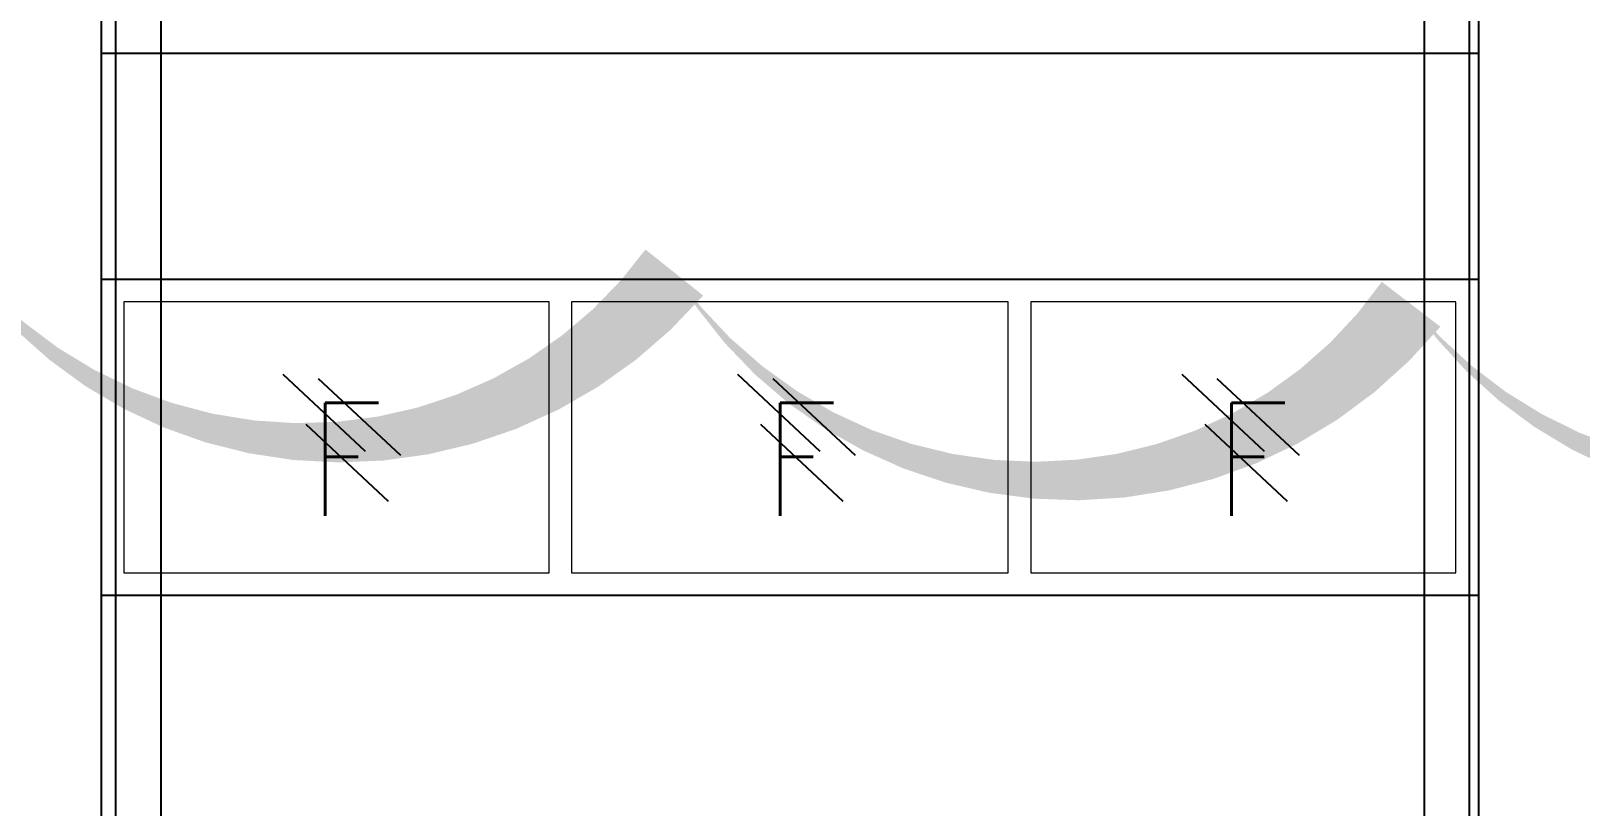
# Model space of a CAD drawing. Header units: inches. Extents: x 102027 to 175311, y -32523 to 10797.
# Drawn here: x 130207 to 133638, y -761 to 955 of the extents above; entities that cross this region are included whole.
import ezdxf

# ---------------------------------------------------------------- set-up
doc = ezdxf.new("R2010")
doc.units = ezdxf.units.IN
doc.header["$MEASUREMENT"] = 0
doc.layers.add('M-CLOUD', color=2, linetype='Continuous')
doc.layers.add('M-X-BKGD', color=8, linetype='Continuous')
doc.styles.add('SIMPLEX', font='simplex.shx')

msp = doc.modelspace()

# ---------------------------------------------------------------- linework, layer by layer
at = {"layer": 'M-CLOUD'}
msp.add_lwpolyline([(125097.3, 485.5, 0, 163.4, 0.520567), (126731.7, 498.2, 0, 163.4, 0.520567), (128366.1, 511, 0, 163.4, 0.520567), (130000.4, 521, 0, 163.4, 0.520567), (131631.7, 420.3, 0, 163.4, 0.520567), (133263.5, 350, 0, 163.4, 0.520567), (134897.3, 393.6, 0, 163.4, 0.520567), (136435.6, 740.1, 0, 163.4, 0.520567), (137169.7, 2015.9, 0, 163.4, 0.520567), (136247.9, 3075.8, 0, 163.4, 0.520567), (134651.6, 3255.5, 0, 163.4, 0.520567), (133017.2, 3249.1, 0, 163.4, 0.520567), (131382.8, 3237.9, 0, 163.4, 0.520567), (129748.4, 3226.6, 0, 163.4, 0.520567), (128114.1, 3215.3, 0, 163.4, 0.520567), (126479.7, 3204, 0, 163.4, 0.520567)], format="xyseb", dxfattribs=at)
at = {"layer": 'M-X-BKGD', "color": 8}
for p, q in [((130362.6, 3455.2), (130362.6, -6346.1)), ((133412.6, 3455.2), (133412.6, -6394.8)), ((130394.1, 2935.4), (130394.1, -6394.8)), ((130494.1, 2935.4), (130494.1, -6394.8)), ((133292.1, 2935.4), (133292.1, -6394.8)), ((133392.1, 2935.4), (133392.1, -6394.8)), ((133412.6, 905.2), (130362.6, 905.2)), ((133412.6, 405.2), (130362.6, 405.2)), ((133412.6, 405.2), (130362.6, 405.2)), ((130764.9, 195), (130947.2, 24.8)), ((130842.6, 186), (131024.9, 15.8)), ((131772, 195), (131954.3, 24.8)), ((131849.7, 186), (132032, 15.8)), ((132755.8, 195), (132938.1, 24.8)), ((132833.5, 186), (133015.8, 15.8)), ((130815.7, 84.5), (130998, -85.7)), ((131822.8, 84.5), (132005.1, -85.7)), ((132806.6, 84.5), (132988.9, -85.7)), ((133412.6, -294.8), (130362.6, -294.8))]:
    msp.add_line(p, q, dxfattribs=at)
at = {"layer": 'M-X-BKGD', "color": 8, "lineweight": 0}
for points in [[(131354.3, 355.2), (130412.6, 355.2), (130412.6, -244.8), (131354.3, -244.8)], [(132371, 355.2), (131404.3, 355.2), (131404.3, -244.8), (132371, -244.8)], [(133362.6, 355.2), (132421, 355.2), (132421, -244.8), (133362.6, -244.8)]]:
    msp.add_lwpolyline(points, close=True, dxfattribs=at)

# ---------------------------------------------------------------- texts
at = {"layer": 'M-X-BKGD', "color": 8, "style": 'SIMPLEX', "width": 0.85}
for p in [(130821.9, -118.5), (131829.7, -118.5), (132829, -118.5)]:
    msp.add_text('F', height=250, dxfattribs=at).set_placement(p)

doc.saveas('drawing.dxf')
